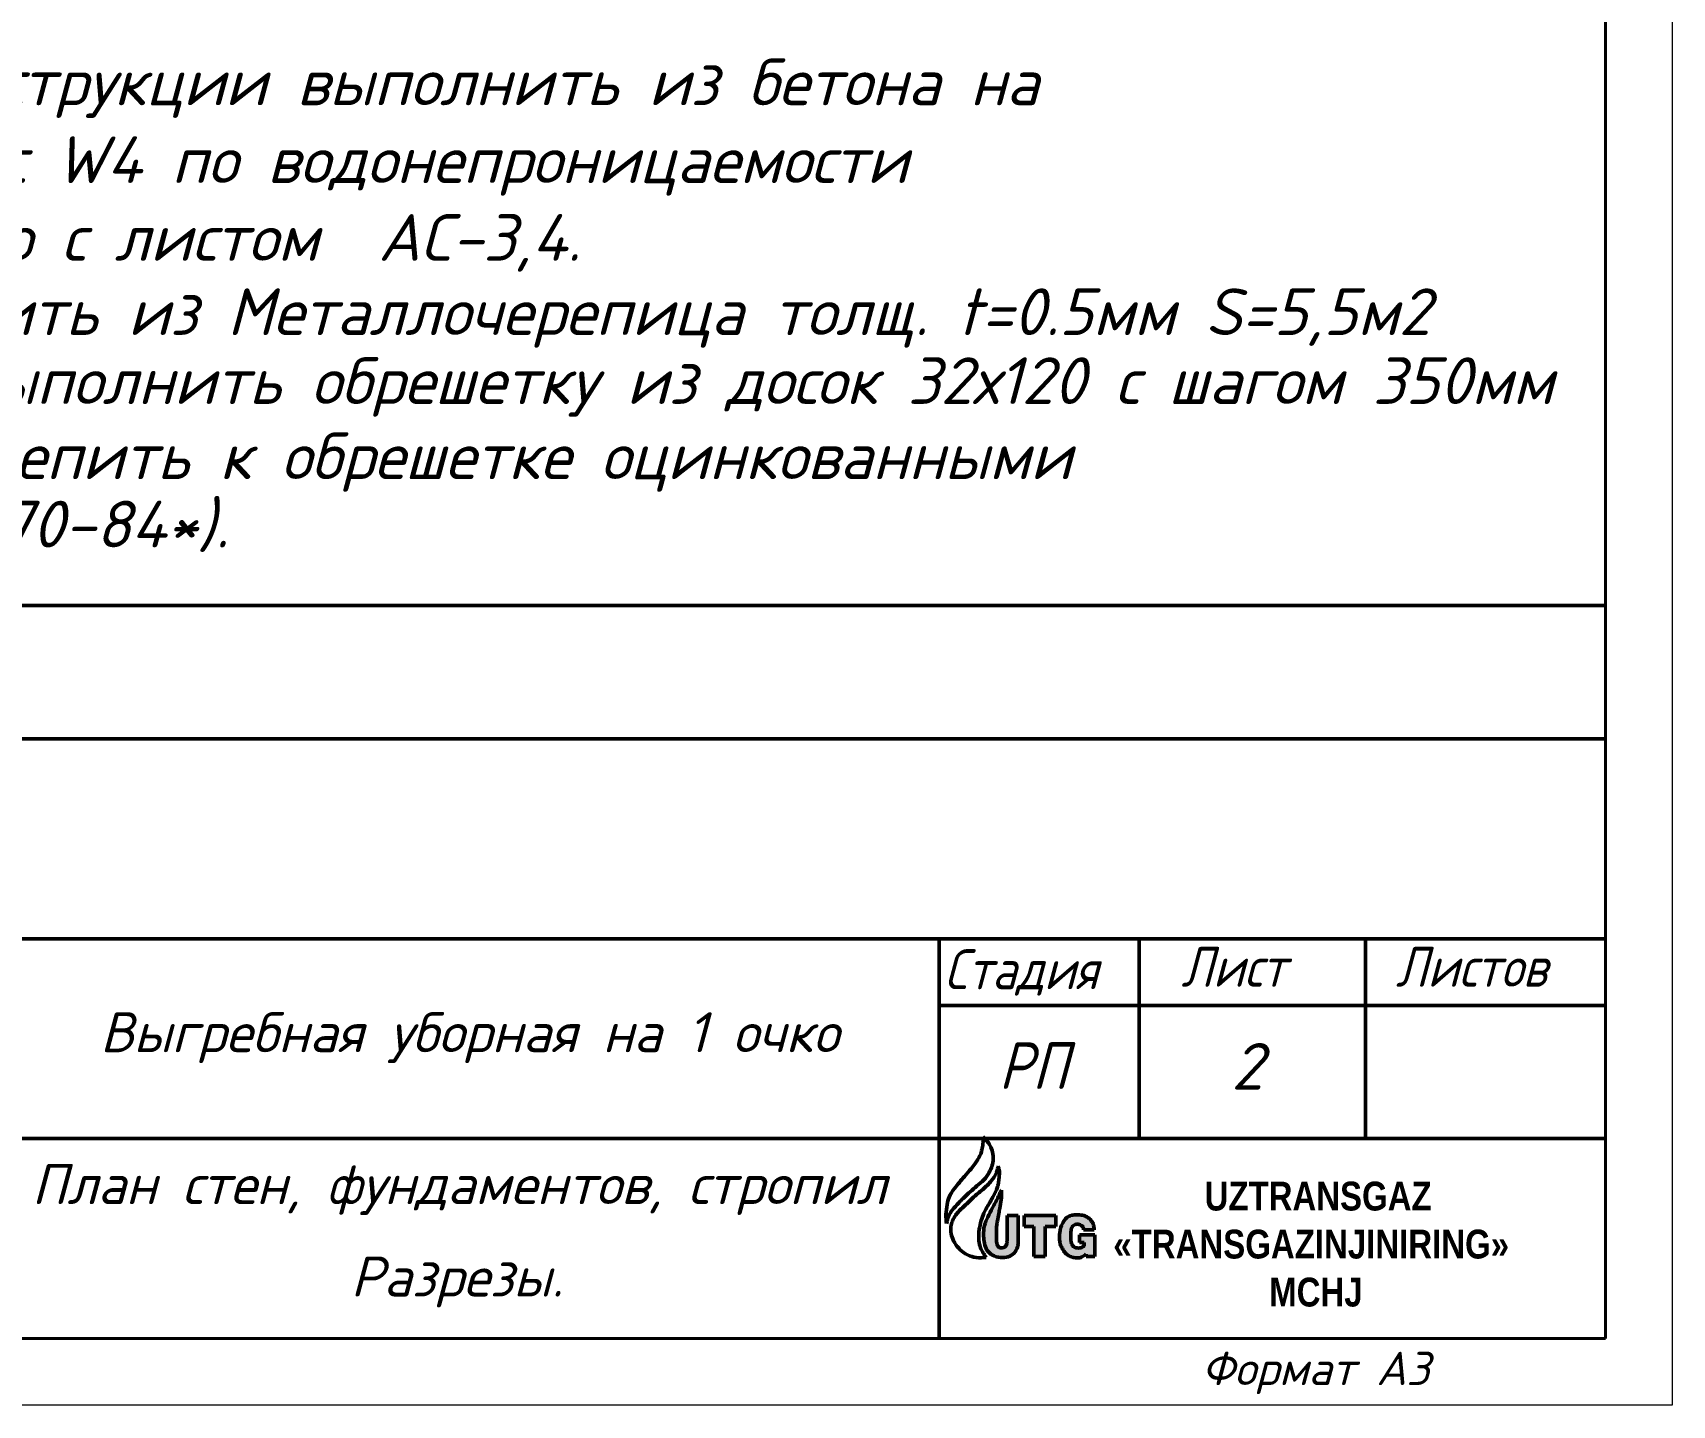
# Model space of a CAD drawing. Extents: x 108150 to 142535, y -18867 to -9422.
# Drawn here: x 140300.4 to 140423.4, y -16094.3 to -15991.4 of the extents above; entities that cross this region are included whole.
import ezdxf

# ---------------------------------------------------------------- set-up
doc = ezdxf.new("R2010")
doc.units = 0
doc.header["$MEASUREMENT"] = 0
doc.layers.add('12321', color=7, linetype='Continuous')
for name, color, linetype, lineweight in [('Выносные', 8, 'Continuous', 15), ('надписи', 2, 'Continuous', 15), ('оборудование', 3, 'Continuous', 50), ('Основные', 4, 'Continuous', 40), ('РАЗМЕРЫ', 8, 'Continuous', 30), ('Текст', 2, 'Continuous', 15)]:
    doc.layers.add(name, color=color, linetype=linetype, lineweight=lineweight)
doc.styles.add('ГОСТ', font='isocpeur.ttf', dxfattribs={"oblique": 15, "height": 2.5})
doc.styles.add('ГОСТ3', font='isocpeur.ttf', dxfattribs={"oblique": 15, "height": 3})
doc.styles.add('ГОСТ3.5', font='isocpeur.ttf', dxfattribs={"oblique": 15, "height": 3.5})

msp = doc.modelspace()

# ---------------------------------------------------------------- hatches: boundary and pattern name
at = {"layer": '12321', "lineweight": 50, "ltscale": 2}
h = msp.add_hatch(color=170, dxfattribs=at)
h.dxf.hatch_style = 1
edge = h.paths.add_edge_path()
edge.add_line((140374.3567, -16080.125), (140373.5177, -16080.125))
edge.add_line((140373.5177, -16080.125), (140373.5177, -16082.0706))
edge.add_spline(control_points=[(140373.5177, -16082.0706), (140373.5064, -16082.168), (140373.4887, -16082.3206), (140373.3432, -16082.5069), (140373.1564, -16082.5432), (140372.9668, -16082.5558), (140372.8299, -16082.4397), (140372.7485, -16082.2747), (140372.7146, -16082.0774), (140372.7184, -16081.7473), (140372.7032, -16081.3378), (140372.7384, -16080.885), (140372.7916, -16080.4402), (140372.9023, -16080.0182), (140372.963, -16079.4874), (140373.1072, -16078.9074), (140373.0988, -16078.4506), (140373.0943, -16078.2073)], knot_values=[0, 0, 0, 0, 0.28957526, 0.45335597, 0.66718566, 0.8381066, 1.00091807, 1.16689319, 1.38589954, 1.59318265, 2.15740439, 2.6134076, 2.95428111, 3.499982, 3.91802714, 4.55575202, 5.28215055, 5.28215055, 5.28215055, 5.28215055], degree=3, periodic=0)
edge.add_spline(control_points=[(140373.0943, -16078.2073), (140373.0857, -16078.2259), (140372.9953, -16078.4225), (140372.7796, -16078.8686), (140372.424, -16079.5152), (140372.071, -16080.1948), (140371.7661, -16080.8697), (140371.755, -16081.3418), (140371.7492, -16081.5837)], knot_values=[0, 0, 0, 0, 0.06149725, 0.64905914, 1.48647425, 2.27213337, 2.9559503, 3.67413075, 3.67413075, 3.67413075, 3.67413075], degree=3, periodic=0)
edge.add_spline(control_points=[(140371.7492, -16081.5837), (140371.7525, -16081.6491), (140371.765, -16081.899), (140371.8144, -16082.3308), (140372.0481, -16082.8607), (140372.5649, -16083.1966), (140373.1568, -16083.3151), (140373.7395, -16083.2053), (140374.1703, -16082.8609), (140374.3305, -16082.4304), (140374.3496, -16082.1621), (140374.3567, -16082.0629)], knot_values=[0, 0, 0, 0, 0.19660545, 0.75043013, 1.30195258, 1.86586727, 2.52420595, 3.07463166, 3.5926879, 4.10174088, 4.40013774, 4.40013774, 4.40013774, 4.40013774], degree=3, periodic=0)
edge.add_line((140374.3567, -16082.0629), (140374.3567, -16080.125))
h = msp.add_hatch(color=170, dxfattribs=at)
h.dxf.hatch_style = 1
h.paths.add_polyline_path([(140376.3849, -16080.9365), (140377.1685, -16080.9365), (140377.1685, -16080.125), (140374.7942, -16080.125), (140374.7942, -16080.9365), (140375.531, -16080.9365), (140375.531, -16083.1824), (140376.3849, -16083.1824)])
h = msp.add_hatch(color=170, dxfattribs=at)
h.dxf.hatch_style = 1
edge = h.paths.add_edge_path()
edge.add_spline(control_points=[(140380.0555, -16081.1901), (140380.052, -16081.1146), (140380.0447, -16080.9576), (140379.9748, -16080.7202), (140379.8509, -16080.5001), (140379.7014, -16080.3563), (140379.557, -16080.2541), (140379.4289, -16080.1702), (140379.2511, -16080.1209), (140379.0553, -16080.0682), (140378.7842, -16080.0698), (140378.4437, -16080.0548), (140378.0422, -16080.1989), (140377.7409, -16080.5493), (140377.5482, -16080.9515), (140377.4481, -16081.4781), (140377.4314, -16081.9636), (140377.5417, -16082.4024), (140377.7241, -16082.6988), (140377.9388, -16083.033), (140378.2654, -16083.2027), (140378.5474, -16083.2823), (140378.7549, -16083.3071), (140378.9635, -16083.2924), (140379.153, -16083.2181), (140379.3096, -16083.1155), (140379.4167, -16083.0457), (140379.4604, -16083.0172)], knot_values=[0, 0, 0, 0, 0.2259996, 0.47051064, 0.73498818, 0.97460856, 1.08469171, 1.26694578, 1.42910266, 1.63475163, 1.87278411, 2.2374791, 2.65483537, 3.09701021, 3.5872002, 3.97842114, 4.69824785, 5.02662613, 5.31671342, 5.73972245, 6.19672929, 6.37641646, 6.62024545, 6.81969423, 6.99691394, 7.22370715, 7.38036894, 7.38036894, 7.38036894, 7.38036894], degree=3, periodic=0)
edge.add_line((140379.4604, -16083.0172), (140379.4604, -16083.1763))
edge.add_line((140379.4604, -16083.1763), (140380.097, -16083.1763))
edge.add_line((140380.097, -16083.1763), (140380.097, -16081.5544))
edge.add_line((140380.097, -16081.5544), (140378.9509, -16081.5544))
edge.add_line((140378.9509, -16081.5544), (140378.9509, -16082.1421))
edge.add_line((140378.9509, -16082.1421), (140379.3063, -16082.1421))
edge.add_spline(control_points=[(140379.3063, -16082.1421), (140379.3101, -16082.1987), (140379.3177, -16082.3115), (140379.2245, -16082.4556), (140379.0678, -16082.5562), (140378.8766, -16082.5498), (140378.6545, -16082.5555), (140378.4431, -16082.4204), (140378.3346, -16082.1649), (140378.2914, -16081.8774), (140378.3033, -16081.564), (140378.3032, -16081.2884), (140378.3418, -16081.0537), (140378.4525, -16080.8759), (140378.6581, -16080.7654), (140378.8945, -16080.7605), (140379.1089, -16080.8563), (140379.2531, -16081.011), (140379.2559, -16081.1406), (140379.257, -16081.1901)], knot_values=[0, 0, 0, 0, 0.16629279, 0.33139387, 0.48624992, 0.70441544, 0.8875459, 1.14933597, 1.39230173, 1.69986953, 2.01656169, 2.33084372, 2.52732441, 2.72291481, 2.93517621, 3.20124009, 3.39895065, 3.63402359, 3.77952925, 3.77952925, 3.77952925, 3.77952925], degree=3, periodic=0)
edge.add_line((140379.257, -16081.1901), (140380.0555, -16081.1901))

# ---------------------------------------------------------------- linework, layer by layer
for p in [(140418.4138, -16034.346), (140233.4138, -16089.346), (140233.4138, -16089.346)]:
    msp.add_line(p, (140418.4138, -16089.346))
at = {"lineweight": 40}
msp.add_line((140418.4138, -16034.346), (140418.4138, -16089.346), dxfattribs=at)
at = {"layer": '12321', "color": 170, "lineweight": 50, "ltscale": 2}
for p, q in [((140373.5177, -16080.125), (140374.3567, -16080.125)), ((140373.5177, -16080.125), (140373.5177, -16082.0706)), ((140374.3567, -16080.125), (140374.3567, -16082.0629)), ((140374.7942, -16080.125), (140377.1685, -16080.125)), ((140374.7942, -16080.125), (140374.7942, -16080.9365)), ((140377.1685, -16080.125), (140377.1685, -16080.9365)), ((140375.531, -16080.9365), (140374.7942, -16080.9365)), ((140375.531, -16083.1824), (140375.531, -16080.9365)), ((140377.1685, -16080.9365), (140376.3849, -16080.9365)), ((140376.3849, -16080.9365), (140376.3849, -16083.1824)), ((140378.9509, -16081.5544), (140380.097, -16081.5544)), ((140378.9509, -16081.5544), (140378.9509, -16082.1421)), ((140380.0555, -16081.1901), (140379.257, -16081.1901)), ((140380.097, -16081.5544), (140380.097, -16083.1763)), ((140376.3849, -16083.1824), (140375.531, -16083.1824)), ((140378.9509, -16082.1421), (140379.3063, -16082.1421)), ((140379.4604, -16083.1763), (140379.4604, -16083.0172)), ((140380.097, -16083.1763), (140379.4604, -16083.1763))]:
    msp.add_line(p, q, dxfattribs=at)
at = {"layer": '12321', "color": 150, "lineweight": 50, "ltscale": 2}
for points in [[(140368.9809, -16080.706), (140368.9231, -16080.044), (140369.0299, -16079.2905), (140369.1605, -16078.7388), (140369.576, -16078.0862), (140370.3125, -16077.1766), (140370.8113, -16076.6004), (140371.1199, -16076.2148), (140371.3277, -16075.9062), (140371.5863, -16075.3345), (140371.6568, -16075.0601), (140371.7081, -16074.6633), (140371.7125, -16074.3622), (140371.7003, -16074.2009)], [(140368.9809, -16080.706), (140369.1296, -16080.1524), (140369.4084, -16079.714), (140369.8842, -16079.1641), (140370.6235, -16078.4488), (140371.1169, -16078.0091), (140371.6401, -16077.5516), (140372.0974, -16077.0214), (140372.3359, -16076.5048), (140372.4384, -16076.1662), (140372.458, -16075.4835), (140372.2943, -16074.9907), (140372.0485, -16074.5779), (140371.8198, -16074.3409), (140371.7003, -16074.2009)]]:
    msp.add_spline(points, degree=3, dxfattribs=at)
at = {"layer": '12321', "color": 82, "lineweight": 50, "ltscale": 2, "true_color": 0x41c20a}
for points in [[(140371.9567, -16083.263), (140371.2026, -16083.2658), (140370.5359, -16083.0537), (140370.0081, -16082.6931), (140369.587, -16082.1609), (140369.5012, -16082.001), (140369.3227, -16081.4764), (140369.3008, -16080.9482), (140369.4123, -16080.5394), (140369.8459, -16079.855), (140370.4892, -16079.2264), (140371.3258, -16078.4526), (140372.0432, -16077.8349), (140372.3441, -16077.4869), (140372.6912, -16076.9461), (140372.7881, -16076.664), (140372.844, -16076.4021)], [(140371.9567, -16083.263), (140371.534, -16082.5547), (140371.403, -16082.0014), (140371.4327, -16081.1502), (140371.5754, -16080.4897), (140371.7664, -16079.9481), (140372.242, -16079.1079), (140372.4986, -16078.6258), (140372.7769, -16078.0361), (140372.8658, -16077.6989), (140372.9189, -16077.2865), (140372.9399, -16076.9307), (140372.9157, -16076.6442), (140372.844, -16076.4021)]]:
    msp.add_spline(points, degree=3, dxfattribs=at)
at = {"layer": '12321', "color": 170, "lineweight": 50, "ltscale": 2}
for points in [[(140371.7492, -16081.5837), (140371.8147, -16080.8685), (140372.0611, -16080.2306), (140372.419, -16079.5312), (140372.812, -16078.7918), (140373.0686, -16078.2632), (140373.0943, -16078.2073)], [(140373.5177, -16082.0706), (140373.4507, -16082.3523), (140373.3454, -16082.4778), (140373.1411, -16082.5409), (140372.9703, -16082.5336), (140372.8409, -16082.4349), (140372.7629, -16082.2884), (140372.7208, -16082.0734), (140372.7161, -16081.8662), (140372.7138, -16081.302), (140372.745, -16080.8471), (140372.7894, -16080.5091), (140372.8986, -16079.9744), (140372.9618, -16079.5612), (140373.074, -16078.9334), (140373.0943, -16078.2073)], [(140380.0555, -16081.1901), (140380.0363, -16080.9649), (140379.9684, -16080.73), (140379.836, -16080.5011), (140379.6653, -16080.3329), (140379.5761, -16080.2683), (140379.4192, -16080.1756), (140379.2652, -16080.125), (140379.0646, -16080.0795), (140378.8269, -16080.068), (140378.4623, -16080.0781), (140378.0715, -16080.2247), (140377.7679, -16080.5461), (140377.5564, -16080.9884), (140377.4757, -16081.3712), (140377.4733, -16082.091), (140377.561, -16082.4074), (140377.7018, -16082.6611), (140377.9579, -16082.9978), (140378.3548, -16083.2242), (140378.5279, -16083.2727), (140378.7701, -16083.3003), (140378.9687, -16083.2814), (140379.1348, -16083.2195), (140379.3292, -16083.1028), (140379.4604, -16083.0172)], [(140379.257, -16081.1901), (140379.2403, -16081.0456), (140379.0923, -16080.8629), (140378.9119, -16080.782), (140378.6459, -16080.789), (140378.4609, -16080.893), (140378.3545, -16081.0571), (140378.3137, -16081.2493), (140378.3013, -16081.5634), (140378.3013, -16081.8801), (140378.3522, -16082.1834), (140378.4609, -16082.4007), (140378.6829, -16082.5394), (140378.8656, -16082.5518), (140379.0828, -16082.5316), (140379.214, -16082.4493), (140379.2998, -16082.3082), (140379.3063, -16082.1421)], [(140374.3567, -16082.0629), (140374.3248, -16082.3596), (140374.1329, -16082.8311), (140373.7321, -16083.1594), (140373.1941, -16083.2755), (140372.5485, -16083.1468), (140372.0876, -16082.8218), (140371.8428, -16082.3276), (140371.7602, -16081.78), (140371.7492, -16081.5837)]]:
    msp.add_spline(points, degree=3, dxfattribs=at)
at = {"layer": 'Выносные'}
for p, q in [((140423.4138, -15797.346), (140423.4138, -16094.346)), ((140423.4138, -15797.346), (140423.4138, -16094.346)), ((140423.4138, -16094.346), (140003.4138, -16094.346)), ((140423.4138, -16094.346), (140003.4138, -16094.346))]:
    msp.add_line(p, q, dxfattribs=at)
at = {"layer": 'оборудование', "color": 7}
for p, q in [((140233.8138, -16034.346), (140418.4138, -16034.346)), ((140233.8138, -16034.346), (140418.4138, -16034.346)), ((140298.4138, -16044.346), (140418.4138, -16044.346)), ((140298.4138, -16044.346), (140418.4138, -16044.346)), ((140298.4138, -16059.346), (140418.4138, -16059.346)), ((140298.4138, -16059.346), (140418.4138, -16059.346)), ((140368.4138, -16059.346), (140368.4138, -16089.346)), ((140368.4138, -16059.346), (140368.4138, -16089.346)), ((140383.4138, -16059.346), (140383.4138, -16074.346)), ((140383.4138, -16059.346), (140383.4138, -16074.346)), ((140400.4138, -16059.346), (140400.4138, -16074.346)), ((140400.4138, -16059.346), (140400.4138, -16074.346)), ((140368.4138, -16064.346), (140418.4138, -16064.346)), ((140368.4138, -16064.346), (140418.4138, -16064.346)), ((140298.4138, -16074.346), (140418.4138, -16074.346)), ((140298.4138, -16074.346), (140418.4138, -16074.346))]:
    msp.add_line(p, q, dxfattribs=at)
at = {"layer": 'Основные'}
for p, q in [((140418.4138, -15802.346), (140418.4138, -16089.346)), ((140418.4138, -15802.346), (140418.4138, -16089.346)), ((140418.4138, -16089.346), (140023.4138, -16089.346)), ((140418.4138, -16089.346), (140023.4138, -16089.346))]:
    msp.add_line(p, q, dxfattribs=at)
at = {"layer": 'РАЗМЕРЫ', "color": 4, "lineweight": 40, "ltscale": 0.5}
msp.add_line((140418.4138, -16003.185), (140418.4095, -16033.9027), dxfattribs=at)

# ---------------------------------------------------------------- texts
at = {"color": 2, "style": 'ГОСТ3', "oblique": 15}
for s, p in [('План стен, фундаментов, стропил', (140300.341, -16079.2573)), ('        Разрезы.', (140308.9827, -16086.1935))]:
    msp.add_text(s, height=3, dxfattribs=at).set_placement(p)
at = {"layer": '12321', "color": 170, "lineweight": 50, "ltscale": 2, "insert": (140379.0565, -16077.5767), "char_height": 0.6204289, "width": 44.561198, "attachment_point": 1, "style": 'ГОСТ3'}
msp.add_mtext('\\pi6.52188;{\\fTw Cen MT Condensed Extra Bold|b0|i0|c0|p34;\\H3.48146x;\\Q0;    UZTRANSGAZ             \\P\\pi2.43109;«TRANSGAZINJINIRING»\\P\\pi9.30749;       MCHJ\\fBernard MT Condensed|b0|i0|c0|p18;\\H0.86498x;\\Q15;\\C256; \\fTw Cen MT Condensed Extra Bold|b1|i0|c0|p34;\\H1.15385x;\\Q0;\\C1;\\P\\pi9.88966;\\fBernard MT Condensed|b0|i0|c0|p18;\\Q15;\\C256;  \\H0.33577x; \\fTimes New Roman|b0|i0|c204|p18;           }', dxfattribs=at)
at = {"layer": 'надписи', "color": 2, "lineweight": 25, "style": 'ГОСТ', "oblique": 15, "width": 0.87}
for s, height, p in [('Стадия', 3, (140368.7879, -16063.1368)), ('Стадия', 3, (140368.7879, -16063.1368)), ('Лист', 3, (140386.5813, -16062.9471)), ('Лист', 3, (140386.5813, -16062.9471)), ('Листов', 3, (140402.6742, -16062.9471)), ('Листов', 3, (140402.6742, -16062.9471)), ('РП', 3.5, (140372.8838, -16070.6237)), ('РП', 3.5, (140372.8838, -16070.6237))]:
    msp.add_text(s, height=height, dxfattribs=at).set_placement(p)
at = {"layer": 'Текст', "oblique": 15}
for s, height, style, p in [('Покрытие кровли  выполнить из Металлочерепица толщ. t=0.5мм S=5,5м2', 3.5, 'ГОСТ3.5', (140237.7393, -16014.0535)), ('Под листы мет.черепицы выполнить обрешетку из досок 32х120 с шагом 350мм ', 3.5, 'ГОСТ3.5', (140236.5156, -16019.229)), ('Листы металлочерепицы крепить к обрешетке оцинкованными', 3.5, 'ГОСТ3.5', (140236.7091, -16024.8665)), (' гвоздями 4.0 х 90 (ГОСТ9870-84*).', 3.5, 'ГОСТ3.5', (140236.7091, -16029.9872)), ('Выгребная уборная на 1 очко', 3, 'ГОСТ3', (140305.4706, -16067.8606)), ('2', 3.4995, 'ГОСТ', (140390.3338, -16070.6684))]:
    msp.add_text(s, height=height, dxfattribs=dict(at, style=style)).set_placement(p)
at = {"layer": 'Текст', "attachment_point": 1}
for s, insert, char_height, width, style in [('* Все бетонные и ж.б. конструкции выполнить из бетона на сульфатостойком цементе с W4 по водонепроницаемости\\PДанный лист см. совместно с листом  АС-3,4.', (140239.3424, -15993.3147), 3.5, 144.419657, 'ГОСТ3.5'), ('Формат А3', (140388.0984, -16090.3343), 2.5, 865.941396, 'ГОСТ')]:
    msp.add_mtext(s, dxfattribs=dict(at, insert=insert, char_height=char_height, width=width, style=style))

doc.saveas('drawing.dxf')
